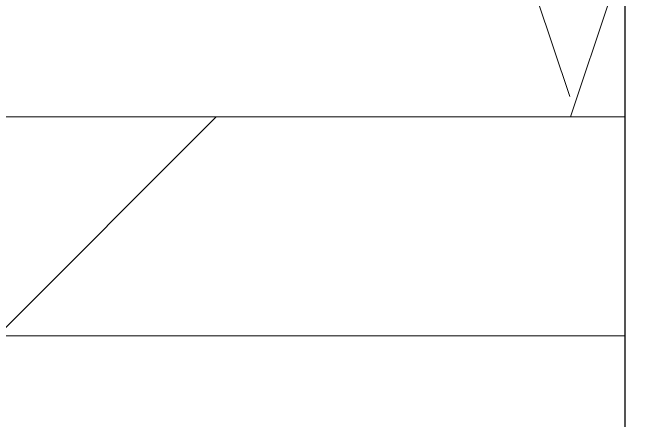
# Model space of a CAD drawing. Header units: inches. Extents: x -4169 to -1846, y 9706 to 12377.
# Drawn here: x -3266.174 to -3264.75, y 10469.346 to 10470.278 of the extents above; entities that cross this region are included whole.
import ezdxf

# ---------------------------------------------------------------- set-up
doc = ezdxf.new("R2010")
doc.units = ezdxf.units.IN
doc.header["$MEASUREMENT"] = 0
for name, color, linetype, lineweight in [('A-DOOR', 31, 'Continuous', 18), ('A-DOOR-FRAM', 31, 'Continuous', 30), ('A-WALL', 113, 'Continuous', 18), ('A-WALL-PATT-4', 111, 'Continuous', 9)]:
    doc.layers.add(name, color=color, linetype=linetype, lineweight=lineweight)

# ---------------------------------------------------------------- blocks, each defined once
blk = doc.blocks.new('HOLLOW METAL - UNIT DOOR-2160819-ENLARGED RCP - 1ST FLOOR PLAN')
at = {"layer": 'A-DOOR-FRAM'}
blk.add_line((20, 3.875), (20, -4.125), dxfattribs=at)

msp = doc.modelspace()

# ---------------------------------------------------------------- hatches: boundary and pattern name
at = {"layer": 'A-WALL-PATT-4'}
h = msp.add_hatch(dxfattribs=at)
h.set_pattern_fill('FP_2', color=256, style=0, pattern_type=2)
h.set_pattern_definition([(161.57, (0.32, 0.32), (-2.560496185, -0.000537386), [0, -18.214, 2.022, 0]), (18.43, (-0.32, 0.32), (-2.560496185, 0.000537386), [0, -18.214, 2.022, 0]), (108.43, (0.32, 0.32), (1.27922091, -6.400876726), [6.07, -14.166]), (71.57, (-0.32, 0.32), (1.27922091, 6.400876726), [6.07, -14.166])])
h.paths.add_polyline_path([(-3265.6737, 10470.0394), (-3264.7737, 10470.0394), (-3264.7737, 10475.5394), (-3267.2987, 10475.5394), (-3267.2987, 10470.0394), (-3266.7987, 10470.0394)], flags=0)
h.paths.add_polyline_path([(-3224.7737, 10470.0394), (-3206.8237, 10470.0394), (-3206.8237, 10475.5394), (-3224.7737, 10475.5394), (-3224.7737, 10470.1019)], flags=0)
h = msp.add_hatch(dxfattribs=at)
h.set_pattern_fill('FP_26', color=256, style=0, pattern_type=2)
h.set_pattern_definition([(45, (0, 0), (-6.335677, 6.335677), []), (45, (0, 9.6), (-6.335677, 6.335677), [])])
h.paths.add_polyline_path([(-3266.1737, 10469.5394), (-3264.7737, 10469.5394), (-3264.7737, 10470.0394), (-3266.7987, 10470.0394), (-3266.7987, 10469.5394), (-3266.7533, 10469.5394)], flags=0)
h.paths.add_polyline_path([(-3207.7423, 10469.5394), (-3207.3237, 10469.5394), (-3207.338, 10470.0394), (-3224.7737, 10470.0394), (-3224.7737, 10469.5394), (-3207.9487, 10469.5394)], flags=0)

# ---------------------------------------------------------------- linework, layer by layer
at = {"layer": 'A-WALL'}
for p, q in [((-3264.7737, 10470.0394), (-3267.2987, 10470.0394)), ((-3264.7737, 10469.5394), (-3266.7987, 10469.5394))]:
    msp.add_line(p, q, dxfattribs=at)

# ---------------------------------------------------------------- block references
at = {"layer": 'A-DOOR', "rotation": 180}
msp.add_blockref('HOLLOW METAL - UNIT DOOR-2160819-ENLARGED RCP - 1ST FLOOR PLAN', (-3244.7737, 10472.0394), dxfattribs=at)

doc.saveas('drawing.dxf')
